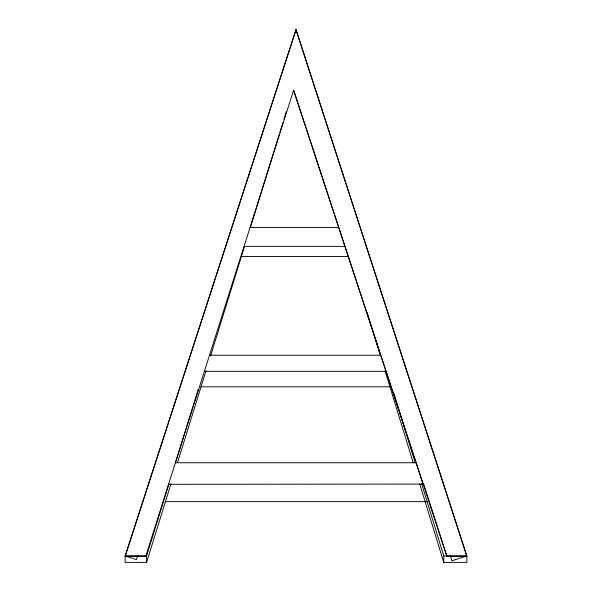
<?xml version="1.0" encoding="UTF-8"?>
<svg xmlns="http://www.w3.org/2000/svg" width="592" height="592" viewBox="0 0 592 592"><rect width="100%" height="100%" fill="white"/><g stroke="black" fill="none" stroke-linecap="round" stroke-linejoin="round"><path stroke-width="0.89" d="M419.676 483.819L443.763 562.4L466.836 562.4L466.836 555.962L296 29.6L125.164 555.962L125.164 562.4L146.601 562.4L146.601 555.962L168.942 483.856M175.498 462.715L198.194 389.469M146.601 562.4L170.955 483.819M177.519 462.633L205.972 370.814M210.626 355.799L244.548 246.324M250.298 227.779L279.298 134.192M279.846 132.43L282.858 122.714M283.953 119.184L286.41 111.237M296 29.822L125.164 556.184L145.75 556.184L293.602 90.184L446.842 556.184L466.836 556.184L296 29.6M137.825 555.207L136.397 559.603L125.164 555.962L146.601 555.962M241.247 256.506L348.274 256.506M200.866 386.82L390.069 386.82M446.842 556.184L423.731 484.078L168.565 484.3M293.602 90.184L423.191 484.3L423.731 484.078M165.272 501.661L427.121 501.661M421.659 483.856L443.763 555.962L466.836 555.962L451.94 560.794L450.223 555.518M393.806 392.999L396.24 400.939M396.781 402.701L415.177 462.715M367.173 312.539L380.434 355.799M385.029 370.814L413.179 462.633M443.763 555.962L443.763 562.4M416.109 462.766L175.402 462.766M386.028 371.332L204.425 371.332M380.723 355.222L209.538 355.222M344.921 246.39L244.089 246.39M338.705 227.506L250.083 227.506"/></g></svg>
